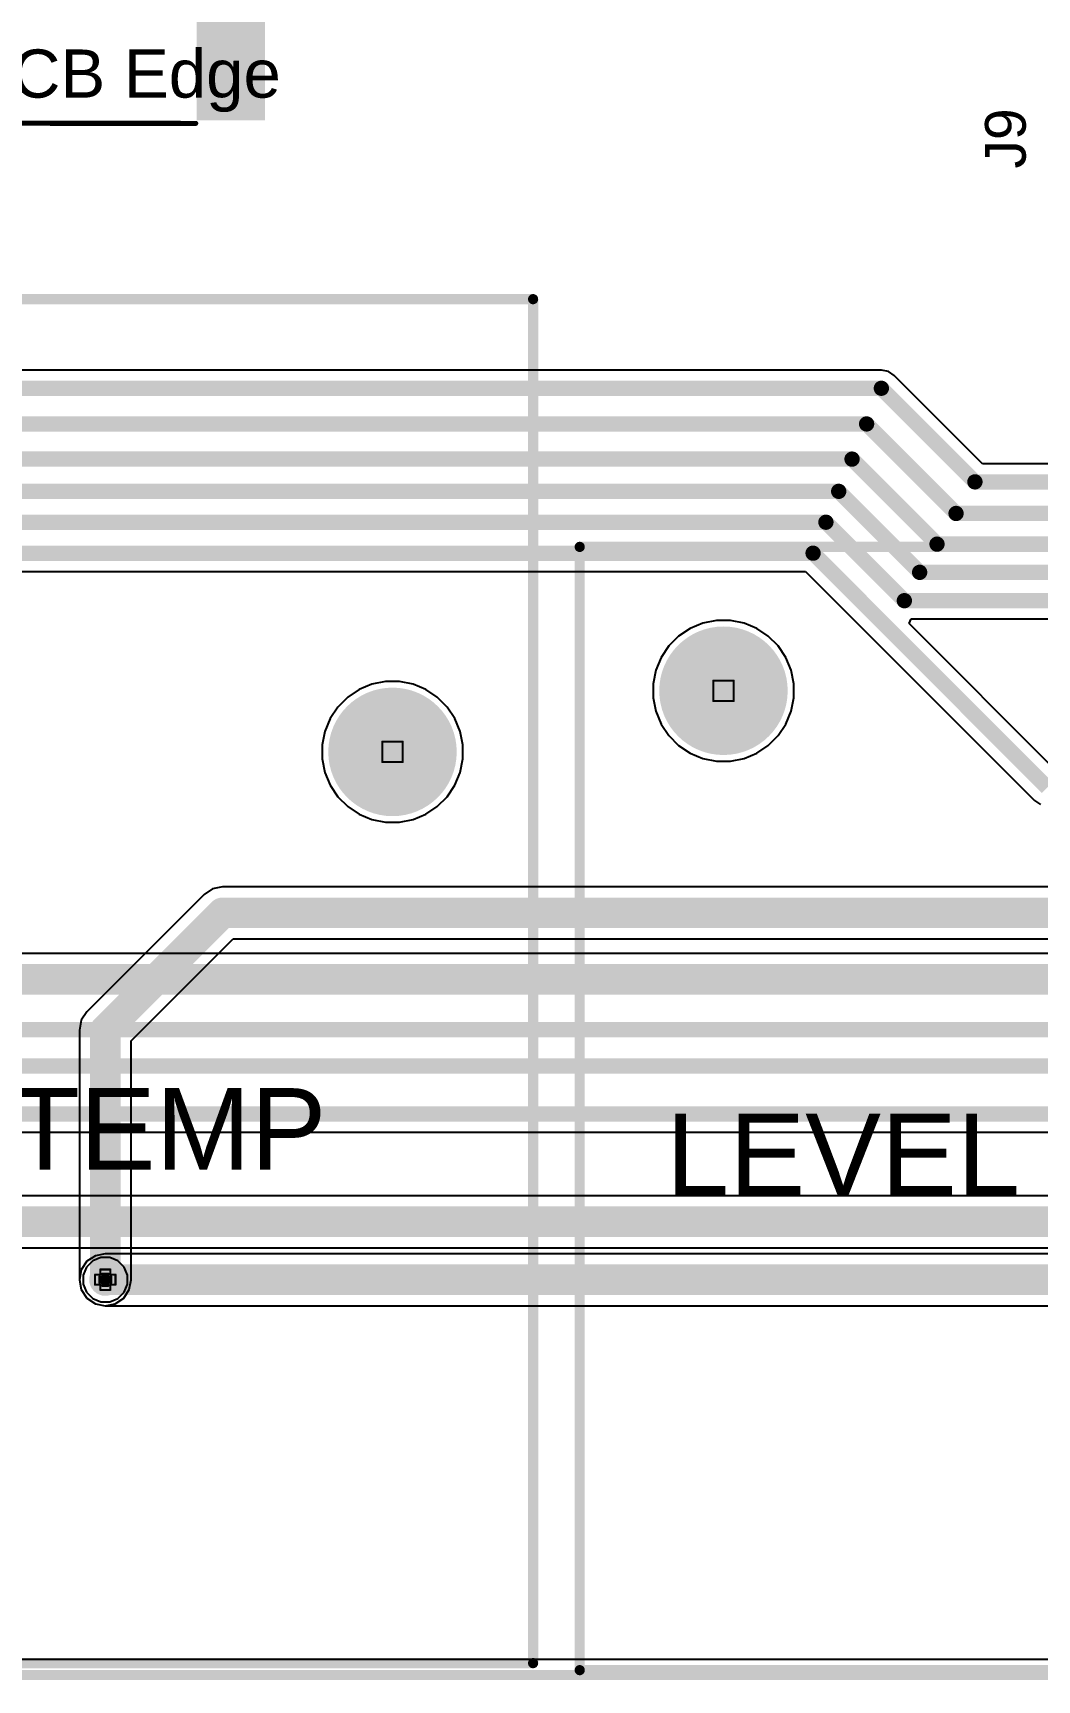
# Model space of a CAD drawing. Header units: inches. Extents: x -7 to 5163, y -3 to 5149.
# Drawn here: x 124.25 to 149.3, y -3.45 to 37.61 of the extents above; entities that cross this region are included whole.
import ezdxf

# ---------------------------------------------------------------- set-up
doc = ezdxf.new("R2010")
doc.units = ezdxf.units.IN
for name, color, linetype in [('Board Outline', 216, 'Continuous'), ('Bottom Layer', 5, 'Continuous'), ('Bottom Solder', 6, 'Continuous'), ('Drill Drawing', 1, 'Continuous'), ('GND', 76, 'Continuous'), ('Multi-Layer', 9, 'Continuous'), ('Pad Holes', 156, 'Continuous'), ('PWR', 16, 'Continuous'), ('Top Layer', 1, 'Continuous'), ('Top Overlay', 2, 'Continuous'), ('Top Paste', 8, 'Continuous'), ('Top Solder', 216, 'Continuous'), ('Via Holes', 16, 'Continuous')]:
    doc.layers.add(name, color=color, linetype=linetype)
doc.styles.add('Arial', font='', dxfattribs={"height": 0.2})
doc.styles.get('Arial').set_extended_font_data('Arial')

# ---------------------------------------------------------------- blocks, each defined once
blk = doc.blocks.new('WAFER_PH2_0_3PWB_70')
at = {"layer": 'Top Layer'}
for points in [[(-2.5, 4.6), (-1.5, 4.6), (-1.5, 1.1), (-2.5, 1.1)], [(-0.5, 4.6), (0.5, 4.6), (0.5, 1.1), (-0.5, 1.1)], [(1.5, 4.6), (2.5, 4.6), (2.5, 1.1), (1.5, 1.1)], [(-5.1, -1.1), (-3.6, -1.1), (-3.6, -4.6), (-5.1, -4.6)], [(3.6, -1.1), (5.1, -1.1), (5.1, -4.6), (3.6, -4.6)]]:
    blk.add_hatch(color=1, dxfattribs=at).paths.add_polyline_path(points)
at = {"layer": 'Top Paste'}
for points in [[(-2.5, 4.6), (-1.5, 4.6), (-1.5, 1.1), (-2.5, 1.1)], [(-0.5, 4.6), (0.5, 4.6), (0.5, 1.1), (-0.5, 1.1)], [(1.5, 4.6), (2.5, 4.6), (2.5, 1.1), (1.5, 1.1)], [(-5.1, -1.1), (-3.6, -1.1), (-3.6, -4.6), (-5.1, -4.6)], [(3.6, -1.1), (5.1, -1.1), (5.1, -4.6), (3.6, -4.6)]]:
    blk.add_hatch(color=8, dxfattribs=at).paths.add_polyline_path(points)
at = {"layer": 'Top Solder'}
for points in [[(-2.602, 4.702), (-1.398, 4.702), (-1.398, 0.998), (-2.602, 0.998)], [(-0.602, 4.702), (0.602, 4.702), (0.602, 0.998), (-0.602, 0.998)], [(1.398, 4.702), (2.602, 4.702), (2.602, 0.998), (1.398, 0.998)], [(-5.202, -0.998), (-3.498, -0.998), (-3.498, -4.702), (-5.202, -4.702)], [(3.498, -0.998), (5.202, -0.998), (5.202, -4.702), (3.498, -4.702)]]:
    blk.add_hatch(color=216, dxfattribs=at).paths.add_polyline_path(points)
at = {"layer": 'Top Overlay'}
for points in [[(-2.88, 3.556, 0.127, 0.127, 0), (-2.727, 3.404, 0.127, 0.127, 0)], [(-2.88, 3.251, 0.127, 0.127, 0), (-2.88, 3.556, 0.127, 0.127, 0)], [(-2.88, 3.251, 0.127, 0.127, 0), (-2.727, 3.404, 0.127, 0.127, 0)], [(-5.089, 2.921, 0.127, 0.127, 0), (-2.778, 2.921, 0.127, 0.127, 0)], [(-5.089, -0.864, 0.127, 0.127, 0), (-5.089, 2.921, 0.127, 0.127, 0)], [(2.778, 2.921, 0.127, 0.127, 0), (5.089, 2.921, 0.127, 0.127, 0)], [(5.089, -0.864, 0.127, 0.127, 0), (5.089, 2.921, 0.127, 0.127, 0)], [(-3.432, -4.775, 0.127, 0.127, 0), (3.473, -4.78, 0.127, 0.127, 0)]]:
    blk.add_lwpolyline(points, format="xyseb", dxfattribs=at)
for points in [[(-2.911, 3.556, 0.0635, 0.0635, 1), (-2.848, 3.556, 0.0635, 0.0635, 1)], [(-2.911, 3.556, 0.0635, 0.0635, 1), (-2.848, 3.556, 0.0635, 0.0635, 1)], [(-2.911, 3.251, 0.0635, 0.0635, 1), (-2.848, 3.251, 0.0635, 0.0635, 1)], [(-2.911, 3.251, 0.0635, 0.0635, 1), (-2.848, 3.251, 0.0635, 0.0635, 1)], [(-2.759, 3.404, 0.0635, 0.0635, 1), (-2.695, 3.404, 0.0635, 0.0635, 1)], [(-2.759, 3.404, 0.0635, 0.0635, 1), (-2.695, 3.404, 0.0635, 0.0635, 1)], [(-5.121, 2.921, 0.0635, 0.0635, 1), (-5.058, 2.921, 0.0635, 0.0635, 1)], [(-5.121, 2.921, 0.0635, 0.0635, 1), (-5.058, 2.921, 0.0635, 0.0635, 1)], [(-2.81, 2.921, 0.0635, 0.0635, 1), (-2.746, 2.921, 0.0635, 0.0635, 1)], [(2.746, 2.921, 0.0635, 0.0635, 1), (2.81, 2.921, 0.0635, 0.0635, 1)], [(5.058, 2.921, 0.0635, 0.0635, 1), (5.121, 2.921, 0.0635, 0.0635, 1)], [(5.058, 2.921, 0.0635, 0.0635, 1), (5.121, 2.921, 0.0635, 0.0635, 1)], [(-5.121, -0.864, 0.0635, 0.0635, 1), (-5.058, -0.864, 0.0635, 0.0635, 1)], [(5.058, -0.864, 0.0635, 0.0635, 1), (5.121, -0.864, 0.0635, 0.0635, 1)], [(-3.464, -4.775, 0.0635, 0.0635, 1), (-3.4, -4.775, 0.0635, 0.0635, 1)], [(3.441, -4.78, 0.0635, 0.0635, 1), (3.505, -4.78, 0.0635, 0.0635, 1)]]:
    blk.add_lwpolyline(points, format="xyseb", close=True, dxfattribs=at)
at = {"layer": 'Top Overlay', "style": 'Arial'}
blk.add_text('PCB Edge', height=1.2, rotation=360, dxfattribs=at).set_placement((-2.229, -4.138))

msp = doc.modelspace()

# ---------------------------------------------------------------- hatches: boundary and pattern name
at = {"layer": 'Bottom Layer'}
h = msp.add_hatch(color=5, dxfattribs=at)
edge = h.paths.add_edge_path()
edge.add_arc((141.478, 21.209), 1.5, 0, 360)
h = msp.add_hatch(color=5, dxfattribs=at)
edge = h.paths.add_edge_path()
edge.add_arc((133.223, 19.685), 1.5, 0, 360)
h = msp.add_hatch(color=5, dxfattribs=at)
edge = h.paths.add_edge_path()
edge.add_arc((126.06, 6.528), 0.3, 0, 360)
at = {"layer": 'Bottom Solder'}
h = msp.add_hatch(color=6, dxfattribs=at)
edge = h.paths.add_edge_path()
edge.add_arc((141.478, 21.209), 1.602, 0, 360)
h = msp.add_hatch(color=6, dxfattribs=at)
edge = h.paths.add_edge_path()
edge.add_arc((133.223, 19.685), 1.602, 0, 360)
h = msp.add_hatch(color=6, dxfattribs=at)
edge = h.paths.add_edge_path()
edge.add_arc((126.06, 6.528), 0.402, 0, 360)
at = {"layer": 'GND'}
h = msp.add_hatch(color=76, dxfattribs=at)
edge = h.paths.add_edge_path()
edge.add_arc((141.478, 21.209), 1.5, 0, 360)
h = msp.add_hatch(color=76, dxfattribs=at)
edge = h.paths.add_edge_path()
edge.add_arc((133.223, 19.685), 1.5, 0, 360)
h = msp.add_hatch(color=76, dxfattribs=at)
edge = h.paths.add_edge_path()
edge.add_arc((126.06, 6.528), 0.3, 0, 360)
at = {"layer": 'Multi-Layer'}
h = msp.add_hatch(color=9, dxfattribs=at)
edge = h.paths.add_edge_path()
edge.add_arc((141.478, 21.209), 1.5, 0, 360)
h = msp.add_hatch(color=9, dxfattribs=at)
edge = h.paths.add_edge_path()
edge.add_arc((133.223, 19.685), 1.5, 0, 360)
at = {"layer": 'Pad Holes'}
h = msp.add_hatch(color=7, dxfattribs=at)
edge = h.paths.add_edge_path()
edge.add_arc((141.478, 21.209), 1.5, 0, 360)
h = msp.add_hatch(color=7, dxfattribs=at)
edge = h.paths.add_edge_path()
edge.add_arc((133.223, 19.685), 1.5, 0, 360)
at = {"layer": 'PWR'}
h = msp.add_hatch(color=16, dxfattribs=at)
edge = h.paths.add_edge_path()
edge.add_arc((141.478, 21.209), 1.5, 0, 360)
h = msp.add_hatch(color=16, dxfattribs=at)
edge = h.paths.add_edge_path()
edge.add_arc((133.223, 19.685), 1.5, 0, 360)
h = msp.add_hatch(color=16, dxfattribs=at)
edge = h.paths.add_edge_path()
edge.add_arc((126.06, 6.528), 0.3, 0, 360)
at = {"layer": 'Top Layer'}
h = msp.add_hatch(color=1, dxfattribs=at)
edge = h.paths.add_edge_path()
edge.add_arc((141.478, 21.209), 1.5, 0, 360)
h = msp.add_hatch(color=1, dxfattribs=at)
edge = h.paths.add_edge_path()
edge.add_arc((133.223, 19.685), 1.5, 0, 360)
h = msp.add_hatch(color=1, dxfattribs=at)
edge = h.paths.add_edge_path()
edge.add_arc((126.06, 6.528), 0.3, 0, 360)
at = {"layer": 'Top Solder'}
h = msp.add_hatch(color=216, dxfattribs=at)
edge = h.paths.add_edge_path()
edge.add_arc((141.478, 21.209), 1.602, 0, 360)
h = msp.add_hatch(color=216, dxfattribs=at)
edge = h.paths.add_edge_path()
edge.add_arc((133.223, 19.685), 1.602, 0, 360)
h = msp.add_hatch(color=216, dxfattribs=at)
edge = h.paths.add_edge_path()
edge.add_arc((126.06, 6.528), 0.402, 0, 360)
at = {"layer": 'Via Holes'}
h = msp.add_hatch(color=7, dxfattribs=at)
edge = h.paths.add_edge_path()
edge.add_arc((126.06, 6.528), 0.15, 0, 360)

# ---------------------------------------------------------------- linework, layer by layer
at = {"layer": 'Board Outline'}
msp.add_lwpolyline([(1.627, -3.325, 0.254, 0.254, 0), (192.198, -3.325, 0.254, 0.254, 0)], format="xyseb", dxfattribs=at)
at = {"layer": 'Bottom Layer'}
for p, q in [((140.647, 22.763), (140.36, 22.571)), ((140.966, 22.896), (140.647, 22.763)), ((141.305, 22.963), (140.966, 22.896)), ((141.651, 22.963), (141.305, 22.963)), ((141.99, 22.896), (141.651, 22.963)), ((142.309, 22.763), (141.99, 22.896)), ((142.596, 22.571), (142.309, 22.763)), ((140.116, 22.327), (139.924, 22.04)), ((140.36, 22.571), (140.116, 22.327)), ((142.84, 22.327), (142.596, 22.571)), ((143.032, 22.04), (142.84, 22.327)), ((139.924, 22.04), (139.791, 21.721)), ((143.165, 21.721), (143.032, 22.04)), ((132.711, 21.372), (132.392, 21.239)), ((133.05, 21.439), (132.711, 21.372)), ((133.396, 21.439), (133.05, 21.439)), ((133.735, 21.372), (133.396, 21.439)), ((134.054, 21.239), (133.735, 21.372)), ((139.791, 21.721), (139.724, 21.382)), ((139.724, 21.382), (139.724, 21.036)), ((143.232, 21.382), (143.165, 21.721)), ((143.232, 21.036), (143.232, 21.382)), ((132.105, 21.047), (131.861, 20.803)), ((132.392, 21.239), (132.105, 21.047)), ((134.341, 21.047), (134.054, 21.239)), ((134.585, 20.803), (134.341, 21.047)), ((139.724, 21.036), (139.791, 20.697)), ((143.165, 20.697), (143.232, 21.036)), ((131.861, 20.803), (131.669, 20.516)), ((134.777, 20.516), (134.585, 20.803)), ((139.791, 20.697), (139.924, 20.378)), ((143.032, 20.378), (143.165, 20.697)), ((131.536, 20.197), (131.469, 19.858)), ((131.669, 20.516), (131.536, 20.197)), ((134.91, 20.197), (134.777, 20.516)), ((134.977, 19.858), (134.91, 20.197)), ((139.924, 20.378), (140.116, 20.091)), ((142.84, 20.091), (143.032, 20.378)), ((131.469, 19.858), (131.469, 19.512)), ((134.977, 19.512), (134.977, 19.858)), ((140.116, 20.091), (140.36, 19.847)), ((140.36, 19.847), (140.647, 19.655)), ((142.309, 19.655), (142.596, 19.847)), ((142.596, 19.847), (142.84, 20.091)), ((131.469, 19.512), (131.536, 19.173)), ((134.91, 19.173), (134.977, 19.512)), ((140.647, 19.655), (140.966, 19.522)), ((140.966, 19.522), (141.305, 19.455)), ((141.305, 19.455), (141.651, 19.455)), ((141.651, 19.455), (141.99, 19.522)), ((141.99, 19.522), (142.309, 19.655)), ((131.536, 19.173), (131.669, 18.854)), ((134.777, 18.854), (134.91, 19.173)), ((131.669, 18.854), (131.861, 18.567)), ((131.861, 18.567), (132.105, 18.323)), ((134.341, 18.323), (134.585, 18.567)), ((134.585, 18.567), (134.777, 18.854)), ((132.105, 18.323), (132.392, 18.131)), ((132.392, 18.131), (132.711, 17.998)), ((133.735, 17.998), (134.054, 18.131)), ((134.054, 18.131), (134.341, 18.323)), ((132.711, 17.998), (133.05, 17.931)), ((133.05, 17.931), (133.396, 17.931)), ((133.396, 17.931), (133.735, 17.998)), ((128.523, 16.13), (125.602, 13.209)), ((128.733, 16.27), (128.523, 16.13)), ((128.981, 16.319), (128.733, 16.27)), ((165.01, 16.319), (128.981, 16.319)), ((126.708, 12.483), (129.249, 15.024)), ((129.249, 15.024), (165.278, 15.024)), ((125.602, 13.209), (125.462, 12.999)), ((125.462, 12.999), (125.413, 12.751)), ((125.413, 12.751), (125.413, 6.528)), ((126.708, 6.528), (126.708, 12.483)), ((125.413, 6.528), (125.462, 6.28)), ((125.462, 6.28), (125.602, 6.07)), ((126.518, 6.07), (126.658, 6.28)), ((126.658, 6.28), (126.708, 6.528)), ((125.602, 6.07), (125.812, 5.93)), ((125.812, 5.93), (126.06, 5.88)), ((126.06, 5.88), (126.308, 5.93)), ((126.308, 5.93), (126.518, 6.07)), ((192.195, -2.937), (1.63, -2.937))]:
    msp.add_line(p, q, dxfattribs=at)
for points in [[(126.06, 12.751, 0.762, 0.762, 0), (128.981, 15.672, 0.762, 0.762, 0)], [(128.981, 15.672, 0.762, 0.762, 0), (165.278, 15.672, 0.762, 0.762, 0)], [(126.06, 6.528, 0.762, 0.762, 0), (126.06, 12.751, 0.762, 0.762, 0)]]:
    msp.add_lwpolyline(points, format="xyseb", dxfattribs=at)
for points in [[(128.791, 15.672, 0.381, 0.381, 1), (129.172, 15.672, 0.381, 0.381, 1)], [(128.791, 15.672, 0.381, 0.381, 1), (129.172, 15.672, 0.381, 0.381, 1)], [(125.87, 12.751, 0.381, 0.381, 1), (126.251, 12.751, 0.381, 0.381, 1)], [(125.87, 12.751, 0.381, 0.381, 1), (126.251, 12.751, 0.381, 0.381, 1)], [(125.87, 6.528, 0.381, 0.381, 1), (126.251, 6.528, 0.381, 0.381, 1)]]:
    msp.add_lwpolyline(points, format="xyseb", close=True, dxfattribs=at)
at = {"layer": 'Drill Drawing'}
for points in [[(141.224, 21.463, 0.0508, 0.0508, 0), (141.732, 21.463, 0.0508, 0.0508, 0)], [(141.224, 20.955, 0.0508, 0.0508, 0), (141.224, 21.463, 0.0508, 0.0508, 0)], [(141.732, 20.955, 0.0508, 0.0508, 0), (141.732, 21.463, 0.0508, 0.0508, 0)], [(141.224, 20.955, 0.0508, 0.0508, 0), (141.732, 20.955, 0.0508, 0.0508, 0)], [(132.969, 19.939, 0.0508, 0.0508, 0), (133.477, 19.939, 0.0508, 0.0508, 0)], [(132.969, 19.431, 0.0508, 0.0508, 0), (132.969, 19.939, 0.0508, 0.0508, 0)], [(133.477, 19.431, 0.0508, 0.0508, 0), (133.477, 19.939, 0.0508, 0.0508, 0)], [(132.969, 19.431, 0.0508, 0.0508, 0), (133.477, 19.431, 0.0508, 0.0508, 0)], [(125.806, 6.401, 0.0508, 0.0508, 0), (125.806, 6.655, 0.0508, 0.0508, 0)], [(125.806, 6.655, 0.0508, 0.0508, 0), (125.933, 6.655, 0.0508, 0.0508, 0)], [(125.908, 6.452, 0.0508, 0.0508, 0), (125.908, 6.604, 0.0508, 0.0508, 0)], [(125.908, 6.604, 0.0508, 0.0508, 0), (125.984, 6.604, 0.0508, 0.0508, 0)], [(125.933, 6.655, 0.0508, 0.0508, 0), (125.933, 6.782, 0.0508, 0.0508, 0)], [(125.933, 6.782, 0.0508, 0.0508, 0), (126.187, 6.782, 0.0508, 0.0508, 0)], [(125.984, 6.604, 0.0508, 0.0508, 0), (125.984, 6.68, 0.0508, 0.0508, 0)], [(125.984, 6.68, 0.0508, 0.0508, 0), (126.136, 6.68, 0.0508, 0.0508, 0)], [(126.136, 6.604, 0.0508, 0.0508, 0), (126.136, 6.68, 0.0508, 0.0508, 0)], [(126.136, 6.604, 0.0508, 0.0508, 0), (126.213, 6.604, 0.0508, 0.0508, 0)], [(126.187, 6.655, 0.0508, 0.0508, 0), (126.187, 6.782, 0.0508, 0.0508, 0)], [(126.187, 6.655, 0.0508, 0.0508, 0), (126.314, 6.655, 0.0508, 0.0508, 0)], [(126.213, 6.452, 0.0508, 0.0508, 0), (126.213, 6.604, 0.0508, 0.0508, 0)], [(126.314, 6.401, 0.0508, 0.0508, 0), (126.314, 6.655, 0.0508, 0.0508, 0)], [(125.806, 6.401, 0.0508, 0.0508, 0), (125.933, 6.401, 0.0508, 0.0508, 0)], [(125.908, 6.452, 0.0508, 0.0508, 0), (125.984, 6.452, 0.0508, 0.0508, 0)], [(125.933, 6.274, 0.0508, 0.0508, 0), (125.933, 6.401, 0.0508, 0.0508, 0)], [(125.933, 6.274, 0.0508, 0.0508, 0), (126.187, 6.274, 0.0508, 0.0508, 0)], [(125.984, 6.375, 0.0508, 0.0508, 0), (125.984, 6.452, 0.0508, 0.0508, 0)], [(125.984, 6.375, 0.0508, 0.0508, 0), (126.136, 6.375, 0.0508, 0.0508, 0)], [(126.136, 6.452, 0.0508, 0.0508, 0), (126.213, 6.452, 0.0508, 0.0508, 0)], [(126.136, 6.375, 0.0508, 0.0508, 0), (126.136, 6.452, 0.0508, 0.0508, 0)], [(126.187, 6.401, 0.0508, 0.0508, 0), (126.314, 6.401, 0.0508, 0.0508, 0)], [(126.187, 6.274, 0.0508, 0.0508, 0), (126.187, 6.401, 0.0508, 0.0508, 0)]]:
    msp.add_lwpolyline(points, format="xyseb", dxfattribs=at)
for points in [[(141.211, 21.463, 0.0254, 0.0254, 1), (141.237, 21.463, 0.0254, 0.0254, 1)], [(141.211, 21.463, 0.0254, 0.0254, 1), (141.237, 21.463, 0.0254, 0.0254, 1)], [(141.719, 21.463, 0.0254, 0.0254, 1), (141.745, 21.463, 0.0254, 0.0254, 1)], [(141.719, 21.463, 0.0254, 0.0254, 1), (141.745, 21.463, 0.0254, 0.0254, 1)], [(141.211, 20.955, 0.0254, 0.0254, 1), (141.237, 20.955, 0.0254, 0.0254, 1)], [(141.211, 20.955, 0.0254, 0.0254, 1), (141.237, 20.955, 0.0254, 0.0254, 1)], [(141.719, 20.955, 0.0254, 0.0254, 1), (141.745, 20.955, 0.0254, 0.0254, 1)], [(141.719, 20.955, 0.0254, 0.0254, 1), (141.745, 20.955, 0.0254, 0.0254, 1)], [(132.956, 19.939, 0.0254, 0.0254, 1), (132.982, 19.939, 0.0254, 0.0254, 1)], [(132.956, 19.939, 0.0254, 0.0254, 1), (132.982, 19.939, 0.0254, 0.0254, 1)], [(133.464, 19.939, 0.0254, 0.0254, 1), (133.49, 19.939, 0.0254, 0.0254, 1)], [(133.464, 19.939, 0.0254, 0.0254, 1), (133.49, 19.939, 0.0254, 0.0254, 1)], [(132.956, 19.431, 0.0254, 0.0254, 1), (132.982, 19.431, 0.0254, 0.0254, 1)], [(132.956, 19.431, 0.0254, 0.0254, 1), (132.982, 19.431, 0.0254, 0.0254, 1)], [(133.464, 19.431, 0.0254, 0.0254, 1), (133.49, 19.431, 0.0254, 0.0254, 1)], [(133.464, 19.431, 0.0254, 0.0254, 1), (133.49, 19.431, 0.0254, 0.0254, 1)], [(125.793, 6.655, 0.0254, 0.0254, 1), (125.819, 6.655, 0.0254, 0.0254, 1)], [(125.793, 6.655, 0.0254, 0.0254, 1), (125.819, 6.655, 0.0254, 0.0254, 1)], [(125.895, 6.604, 0.0254, 0.0254, 1), (125.921, 6.604, 0.0254, 0.0254, 1)], [(125.895, 6.604, 0.0254, 0.0254, 1), (125.921, 6.604, 0.0254, 0.0254, 1)], [(125.921, 6.782, 0.0254, 0.0254, 1), (125.946, 6.782, 0.0254, 0.0254, 1)], [(125.921, 6.782, 0.0254, 0.0254, 1), (125.946, 6.782, 0.0254, 0.0254, 1)], [(125.921, 6.655, 0.0254, 0.0254, 1), (125.946, 6.655, 0.0254, 0.0254, 1)], [(125.921, 6.655, 0.0254, 0.0254, 1), (125.946, 6.655, 0.0254, 0.0254, 1)], [(125.971, 6.68, 0.0254, 0.0254, 1), (125.997, 6.68, 0.0254, 0.0254, 1)], [(125.971, 6.68, 0.0254, 0.0254, 1), (125.997, 6.68, 0.0254, 0.0254, 1)], [(125.971, 6.604, 0.0254, 0.0254, 1), (125.997, 6.604, 0.0254, 0.0254, 1)], [(125.971, 6.604, 0.0254, 0.0254, 1), (125.997, 6.604, 0.0254, 0.0254, 1)], [(126.124, 6.68, 0.0254, 0.0254, 1), (126.149, 6.68, 0.0254, 0.0254, 1)], [(126.124, 6.68, 0.0254, 0.0254, 1), (126.149, 6.68, 0.0254, 0.0254, 1)], [(126.124, 6.604, 0.0254, 0.0254, 1), (126.149, 6.604, 0.0254, 0.0254, 1)], [(126.124, 6.604, 0.0254, 0.0254, 1), (126.149, 6.604, 0.0254, 0.0254, 1)], [(126.174, 6.782, 0.0254, 0.0254, 1), (126.2, 6.782, 0.0254, 0.0254, 1)], [(126.174, 6.782, 0.0254, 0.0254, 1), (126.2, 6.782, 0.0254, 0.0254, 1)], [(126.174, 6.655, 0.0254, 0.0254, 1), (126.2, 6.655, 0.0254, 0.0254, 1)], [(126.174, 6.655, 0.0254, 0.0254, 1), (126.2, 6.655, 0.0254, 0.0254, 1)], [(126.2, 6.604, 0.0254, 0.0254, 1), (126.225, 6.604, 0.0254, 0.0254, 1)], [(126.2, 6.604, 0.0254, 0.0254, 1), (126.225, 6.604, 0.0254, 0.0254, 1)], [(126.302, 6.655, 0.0254, 0.0254, 1), (126.327, 6.655, 0.0254, 0.0254, 1)], [(126.302, 6.655, 0.0254, 0.0254, 1), (126.327, 6.655, 0.0254, 0.0254, 1)], [(125.793, 6.401, 0.0254, 0.0254, 1), (125.819, 6.401, 0.0254, 0.0254, 1)], [(125.793, 6.401, 0.0254, 0.0254, 1), (125.819, 6.401, 0.0254, 0.0254, 1)], [(125.895, 6.452, 0.0254, 0.0254, 1), (125.921, 6.452, 0.0254, 0.0254, 1)], [(125.895, 6.452, 0.0254, 0.0254, 1), (125.921, 6.452, 0.0254, 0.0254, 1)], [(125.921, 6.401, 0.0254, 0.0254, 1), (125.946, 6.401, 0.0254, 0.0254, 1)], [(125.921, 6.401, 0.0254, 0.0254, 1), (125.946, 6.401, 0.0254, 0.0254, 1)], [(125.921, 6.274, 0.0254, 0.0254, 1), (125.946, 6.274, 0.0254, 0.0254, 1)], [(125.921, 6.274, 0.0254, 0.0254, 1), (125.946, 6.274, 0.0254, 0.0254, 1)], [(125.971, 6.452, 0.0254, 0.0254, 1), (125.997, 6.452, 0.0254, 0.0254, 1)], [(125.971, 6.452, 0.0254, 0.0254, 1), (125.997, 6.452, 0.0254, 0.0254, 1)], [(125.971, 6.375, 0.0254, 0.0254, 1), (125.997, 6.375, 0.0254, 0.0254, 1)], [(125.971, 6.375, 0.0254, 0.0254, 1), (125.997, 6.375, 0.0254, 0.0254, 1)], [(126.124, 6.452, 0.0254, 0.0254, 1), (126.149, 6.452, 0.0254, 0.0254, 1)], [(126.124, 6.452, 0.0254, 0.0254, 1), (126.149, 6.452, 0.0254, 0.0254, 1)], [(126.124, 6.375, 0.0254, 0.0254, 1), (126.149, 6.375, 0.0254, 0.0254, 1)], [(126.124, 6.375, 0.0254, 0.0254, 1), (126.149, 6.375, 0.0254, 0.0254, 1)], [(126.174, 6.401, 0.0254, 0.0254, 1), (126.2, 6.401, 0.0254, 0.0254, 1)], [(126.174, 6.401, 0.0254, 0.0254, 1), (126.2, 6.401, 0.0254, 0.0254, 1)], [(126.174, 6.274, 0.0254, 0.0254, 1), (126.2, 6.274, 0.0254, 0.0254, 1)], [(126.174, 6.274, 0.0254, 0.0254, 1), (126.2, 6.274, 0.0254, 0.0254, 1)], [(126.2, 6.452, 0.0254, 0.0254, 1), (126.225, 6.452, 0.0254, 0.0254, 1)], [(126.2, 6.452, 0.0254, 0.0254, 1), (126.225, 6.452, 0.0254, 0.0254, 1)], [(126.302, 6.401, 0.0254, 0.0254, 1), (126.327, 6.401, 0.0254, 0.0254, 1)], [(126.302, 6.401, 0.0254, 0.0254, 1), (126.327, 6.401, 0.0254, 0.0254, 1)]]:
    msp.add_lwpolyline(points, format="xyseb", close=True, dxfattribs=at)
at = {"layer": 'GND'}
for p, q in [((140.647, 22.763), (140.36, 22.571)), ((140.966, 22.896), (140.647, 22.763)), ((141.305, 22.963), (140.966, 22.896)), ((141.651, 22.963), (141.305, 22.963)), ((141.99, 22.896), (141.651, 22.963)), ((142.309, 22.763), (141.99, 22.896)), ((142.596, 22.571), (142.309, 22.763)), ((140.116, 22.327), (139.924, 22.04)), ((140.36, 22.571), (140.116, 22.327)), ((142.84, 22.327), (142.596, 22.571)), ((143.032, 22.04), (142.84, 22.327)), ((139.924, 22.04), (139.791, 21.721)), ((143.165, 21.721), (143.032, 22.04)), ((132.711, 21.372), (132.392, 21.239)), ((133.05, 21.439), (132.711, 21.372)), ((133.396, 21.439), (133.05, 21.439)), ((133.735, 21.372), (133.396, 21.439)), ((134.054, 21.239), (133.735, 21.372)), ((139.791, 21.721), (139.724, 21.382)), ((139.724, 21.382), (139.724, 21.036)), ((143.232, 21.382), (143.165, 21.721)), ((143.232, 21.036), (143.232, 21.382)), ((132.105, 21.047), (131.861, 20.803)), ((132.392, 21.239), (132.105, 21.047)), ((134.341, 21.047), (134.054, 21.239)), ((134.585, 20.803), (134.341, 21.047)), ((139.724, 21.036), (139.791, 20.697)), ((143.165, 20.697), (143.232, 21.036)), ((131.861, 20.803), (131.669, 20.516)), ((134.777, 20.516), (134.585, 20.803)), ((139.791, 20.697), (139.924, 20.378)), ((143.032, 20.378), (143.165, 20.697)), ((131.536, 20.197), (131.469, 19.858)), ((131.669, 20.516), (131.536, 20.197)), ((134.91, 20.197), (134.777, 20.516)), ((134.977, 19.858), (134.91, 20.197)), ((139.924, 20.378), (140.116, 20.091)), ((142.84, 20.091), (143.032, 20.378)), ((131.469, 19.858), (131.469, 19.512)), ((134.977, 19.512), (134.977, 19.858)), ((140.116, 20.091), (140.36, 19.847)), ((140.36, 19.847), (140.647, 19.655)), ((142.309, 19.655), (142.596, 19.847)), ((142.596, 19.847), (142.84, 20.091)), ((131.469, 19.512), (131.536, 19.173)), ((134.91, 19.173), (134.977, 19.512)), ((140.647, 19.655), (140.966, 19.522)), ((140.966, 19.522), (141.305, 19.455)), ((141.305, 19.455), (141.651, 19.455)), ((141.651, 19.455), (141.99, 19.522)), ((141.99, 19.522), (142.309, 19.655)), ((131.536, 19.173), (131.669, 18.854)), ((134.777, 18.854), (134.91, 19.173)), ((131.669, 18.854), (131.861, 18.567)), ((131.861, 18.567), (132.105, 18.323)), ((134.341, 18.323), (134.585, 18.567)), ((134.585, 18.567), (134.777, 18.854)), ((132.105, 18.323), (132.392, 18.131)), ((132.392, 18.131), (132.711, 17.998)), ((133.735, 17.998), (134.054, 18.131)), ((134.054, 18.131), (134.341, 18.323)), ((132.711, 17.998), (133.05, 17.931)), ((133.05, 17.931), (133.396, 17.931)), ((133.396, 17.931), (133.735, 17.998)), ((125.746, 6.997), (125.591, 6.842)), ((125.95, 7.082), (125.746, 6.997)), ((126.17, 7.082), (125.95, 7.082)), ((126.374, 6.997), (126.17, 7.082)), ((126.53, 6.842), (126.374, 6.997)), ((125.591, 6.842), (125.506, 6.638)), ((125.506, 6.638), (125.506, 6.418)), ((126.614, 6.638), (126.53, 6.842)), ((126.614, 6.418), (126.614, 6.638)), ((125.506, 6.418), (125.591, 6.214)), ((125.591, 6.214), (125.746, 6.058)), ((126.374, 6.058), (126.53, 6.214)), ((126.53, 6.214), (126.614, 6.418)), ((125.746, 6.058), (125.95, 5.974)), ((125.95, 5.974), (126.17, 5.974)), ((126.17, 5.974), (126.374, 6.058)), ((192.195, -2.937), (1.63, -2.937))]:
    msp.add_line(p, q, dxfattribs=at)
at = {"layer": 'PWR'}
for p, q in [((140.647, 22.763), (140.36, 22.571)), ((140.966, 22.896), (140.647, 22.763)), ((141.305, 22.963), (140.966, 22.896)), ((141.651, 22.963), (141.305, 22.963)), ((141.99, 22.896), (141.651, 22.963)), ((142.309, 22.763), (141.99, 22.896)), ((142.596, 22.571), (142.309, 22.763)), ((140.116, 22.327), (139.924, 22.04)), ((140.36, 22.571), (140.116, 22.327)), ((142.84, 22.327), (142.596, 22.571)), ((143.032, 22.04), (142.84, 22.327)), ((139.924, 22.04), (139.791, 21.721)), ((143.165, 21.721), (143.032, 22.04)), ((132.711, 21.372), (132.392, 21.239)), ((133.05, 21.439), (132.711, 21.372)), ((133.396, 21.439), (133.05, 21.439)), ((133.735, 21.372), (133.396, 21.439)), ((134.054, 21.239), (133.735, 21.372)), ((139.791, 21.721), (139.724, 21.382)), ((139.724, 21.382), (139.724, 21.036)), ((143.232, 21.382), (143.165, 21.721)), ((143.232, 21.036), (143.232, 21.382)), ((132.105, 21.047), (131.861, 20.803)), ((132.392, 21.239), (132.105, 21.047)), ((134.341, 21.047), (134.054, 21.239)), ((134.585, 20.803), (134.341, 21.047)), ((139.724, 21.036), (139.791, 20.697)), ((143.165, 20.697), (143.232, 21.036)), ((131.861, 20.803), (131.669, 20.516)), ((134.777, 20.516), (134.585, 20.803)), ((139.791, 20.697), (139.924, 20.378)), ((143.032, 20.378), (143.165, 20.697)), ((131.536, 20.197), (131.469, 19.858)), ((131.669, 20.516), (131.536, 20.197)), ((134.91, 20.197), (134.777, 20.516)), ((134.977, 19.858), (134.91, 20.197)), ((139.924, 20.378), (140.116, 20.091)), ((142.84, 20.091), (143.032, 20.378)), ((131.469, 19.858), (131.469, 19.512)), ((134.977, 19.512), (134.977, 19.858)), ((140.116, 20.091), (140.36, 19.847)), ((140.36, 19.847), (140.647, 19.655)), ((142.309, 19.655), (142.596, 19.847)), ((142.596, 19.847), (142.84, 20.091)), ((131.469, 19.512), (131.536, 19.173)), ((134.91, 19.173), (134.977, 19.512)), ((140.647, 19.655), (140.966, 19.522)), ((140.966, 19.522), (141.305, 19.455)), ((141.305, 19.455), (141.651, 19.455)), ((141.651, 19.455), (141.99, 19.522)), ((141.99, 19.522), (142.309, 19.655)), ((131.536, 19.173), (131.669, 18.854)), ((134.777, 18.854), (134.91, 19.173)), ((131.669, 18.854), (131.861, 18.567)), ((131.861, 18.567), (132.105, 18.323)), ((134.341, 18.323), (134.585, 18.567)), ((134.585, 18.567), (134.777, 18.854)), ((132.105, 18.323), (132.392, 18.131)), ((132.392, 18.131), (132.711, 17.998)), ((133.735, 17.998), (134.054, 18.131)), ((134.054, 18.131), (134.341, 18.323)), ((132.711, 17.998), (133.05, 17.931)), ((133.05, 17.931), (133.396, 17.931)), ((133.396, 17.931), (133.735, 17.998)), ((125.746, 6.997), (125.591, 6.842)), ((125.95, 7.082), (125.746, 6.997)), ((126.17, 7.082), (125.95, 7.082)), ((126.374, 6.997), (126.17, 7.082)), ((126.53, 6.842), (126.374, 6.997)), ((125.591, 6.842), (125.506, 6.638)), ((125.506, 6.638), (125.506, 6.418)), ((126.614, 6.638), (126.53, 6.842)), ((126.614, 6.418), (126.614, 6.638)), ((125.506, 6.418), (125.591, 6.214)), ((125.591, 6.214), (125.746, 6.058)), ((126.374, 6.058), (126.53, 6.214)), ((126.53, 6.214), (126.614, 6.418)), ((125.746, 6.058), (125.95, 5.974)), ((125.95, 5.974), (126.17, 5.974)), ((126.17, 5.974), (126.374, 6.058)), ((184.912, -2.937), (1.63, -2.937))]:
    msp.add_line(p, q, dxfattribs=at)
at = {"layer": 'Top Layer'}
for p, q in [((145.416, 29.203), (42.025, 29.203)), ((145.59, 29.168), (145.416, 29.203)), ((145.737, 29.07), (145.59, 29.168)), ((147.937, 26.869), (145.737, 29.07)), ((172.631, 26.869), (147.937, 26.869)), ((40.134, 24.185), (143.525, 24.185)), ((143.525, 24.185), (149.235, 18.476)), ((146.109, 22.884), (146.157, 23.001)), ((146.157, 23.001), (190.382, 23.001)), ((140.647, 22.763), (140.36, 22.571)), ((140.966, 22.896), (140.647, 22.763)), ((141.305, 22.963), (140.966, 22.896)), ((141.651, 22.963), (141.305, 22.963)), ((141.99, 22.896), (141.651, 22.963)), ((142.309, 22.763), (141.99, 22.896)), ((142.596, 22.571), (142.309, 22.763)), ((149.743, 19.249), (146.109, 22.884)), ((140.116, 22.327), (139.924, 22.04)), ((140.36, 22.571), (140.116, 22.327)), ((142.84, 22.327), (142.596, 22.571)), ((143.032, 22.04), (142.84, 22.327)), ((139.924, 22.04), (139.791, 21.721)), ((143.165, 21.721), (143.032, 22.04)), ((132.711, 21.372), (132.392, 21.239)), ((133.05, 21.439), (132.711, 21.372)), ((133.396, 21.439), (133.05, 21.439)), ((133.735, 21.372), (133.396, 21.439)), ((134.054, 21.239), (133.735, 21.372)), ((139.791, 21.721), (139.724, 21.382)), ((139.724, 21.382), (139.724, 21.036)), ((143.232, 21.382), (143.165, 21.721)), ((143.232, 21.036), (143.232, 21.382)), ((132.105, 21.047), (131.861, 20.803)), ((132.392, 21.239), (132.105, 21.047)), ((134.341, 21.047), (134.054, 21.239)), ((134.585, 20.803), (134.341, 21.047)), ((139.724, 21.036), (139.791, 20.697)), ((143.165, 20.697), (143.232, 21.036)), ((131.861, 20.803), (131.669, 20.516)), ((134.777, 20.516), (134.585, 20.803)), ((139.791, 20.697), (139.924, 20.378)), ((143.032, 20.378), (143.165, 20.697)), ((131.536, 20.197), (131.469, 19.858)), ((131.669, 20.516), (131.536, 20.197)), ((134.91, 20.197), (134.777, 20.516)), ((134.977, 19.858), (134.91, 20.197)), ((139.924, 20.378), (140.116, 20.091)), ((142.84, 20.091), (143.032, 20.378)), ((131.469, 19.858), (131.469, 19.512)), ((134.977, 19.512), (134.977, 19.858)), ((140.116, 20.091), (140.36, 19.847)), ((140.36, 19.847), (140.647, 19.655)), ((142.309, 19.655), (142.596, 19.847)), ((142.596, 19.847), (142.84, 20.091)), ((131.469, 19.512), (131.536, 19.173)), ((134.91, 19.173), (134.977, 19.512)), ((140.647, 19.655), (140.966, 19.522)), ((140.966, 19.522), (141.305, 19.455)), ((141.305, 19.455), (141.651, 19.455)), ((141.651, 19.455), (141.99, 19.522)), ((141.99, 19.522), (142.309, 19.655)), ((131.536, 19.173), (131.669, 18.854)), ((134.777, 18.854), (134.91, 19.173)), ((131.669, 18.854), (131.861, 18.567)), ((131.861, 18.567), (132.105, 18.323)), ((134.341, 18.323), (134.585, 18.567)), ((134.585, 18.567), (134.777, 18.854)), ((132.105, 18.323), (132.392, 18.131)), ((132.392, 18.131), (132.711, 17.998)), ((133.735, 17.998), (134.054, 18.131)), ((134.054, 18.131), (134.341, 18.323)), ((149.235, 18.476), (149.382, 18.377)), ((132.711, 17.998), (133.05, 17.931)), ((133.05, 17.931), (133.396, 17.931)), ((133.396, 17.931), (133.735, 17.998)), ((158.566, 14.662), (11.049, 14.662)), ((96.138, 10.208), (191.867, 10.208)), ((193.048, 8.62), (96.138, 8.62)), ((46.849, 7.325), (193.316, 7.325)), ((125.602, 6.986), (125.462, 6.776)), ((125.812, 7.126), (125.602, 6.986)), ((126.06, 7.175), (125.812, 7.126)), ((179.137, 7.175), (126.06, 7.175)), ((125.462, 6.776), (125.413, 6.528)), ((125.413, 6.528), (125.462, 6.28)), ((125.462, 6.28), (125.602, 6.07)), ((125.602, 6.07), (125.812, 5.93)), ((125.812, 5.93), (126.06, 5.88)), ((126.06, 5.88), (170.636, 5.88)), ((192.195, -2.937), (1.63, -2.937))]:
    msp.add_line(p, q, dxfattribs=at)
for points in [[(41.837, 28.749, 0.381, 0.381, 0), (145.416, 28.749, 0.381, 0.381, 0)], [(145.416, 28.749, 0.381, 0.381, 0), (147.75, 26.416, 0.381, 0.381, 0)], [(41.469, 27.86, 0.381, 0.381, 0), (145.048, 27.86, 0.381, 0.381, 0)], [(145.048, 27.86, 0.381, 0.381, 0), (147.279, 25.629, 0.381, 0.381, 0)], [(41.106, 26.983, 0.381, 0.381, 0), (144.685, 26.983, 0.381, 0.381, 0)], [(144.685, 26.983, 0.381, 0.381, 0), (146.804, 24.864, 0.381, 0.381, 0)], [(40.773, 26.18, 0.381, 0.381, 0), (144.352, 26.18, 0.381, 0.381, 0)], [(144.352, 26.18, 0.381, 0.381, 0), (146.37, 24.161, 0.381, 0.381, 0)], [(147.75, 26.416, 0.381, 0.381, 0), (172.818, 26.416, 0.381, 0.381, 0)], [(40.454, 25.41, 0.381, 0.381, 0), (144.033, 25.41, 0.381, 0.381, 0)], [(144.033, 25.41, 0.381, 0.381, 0), (145.989, 23.454, 0.381, 0.381, 0)], [(147.279, 25.629, 0.381, 0.381, 0), (173.281, 25.629, 0.381, 0.381, 0)], [(146.804, 24.864, 0.381, 0.381, 0), (174.267, 24.864, 0.381, 0.381, 0)], [(40.134, 24.638, 0.381, 0.381, 0), (143.713, 24.638, 0.381, 0.381, 0)], [(143.713, 24.638, 0.381, 0.381, 0), (149.555, 18.796, 0.381, 0.381, 0)], [(146.37, 24.161, 0.381, 0.381, 0), (189.515, 24.161, 0.381, 0.381, 0)], [(145.989, 23.454, 0.381, 0.381, 0), (190.382, 23.454, 0.381, 0.381, 0)], [(10.09, 14.015, 0.762, 0.762, 0), (158.566, 14.015, 0.762, 0.762, 0)], [(12.945, 12.758, 0.381, 0.381, 0), (190.491, 12.758, 0.381, 0.381, 0)], [(14.57, 11.855, 0.381, 0.381, 0), (191.152, 11.855, 0.381, 0.381, 0)], [(34.608, 10.661, 0.381, 0.381, 0), (191.867, 10.661, 0.381, 0.381, 0)], [(46.58, 7.972, 0.762, 0.762, 0), (193.316, 7.972, 0.762, 0.762, 0)], [(126.06, 6.528, 0.762, 0.762, 0), (170.904, 6.528, 0.762, 0.762, 0)]]:
    msp.add_lwpolyline(points, format="xyseb", dxfattribs=at)
for points in [[(145.321, 28.749, 0.191, 0.191, 1), (145.511, 28.749, 0.191, 0.191, 1)], [(145.321, 28.749, 0.191, 0.191, 1), (145.511, 28.749, 0.191, 0.191, 1)], [(144.953, 27.86, 0.191, 0.191, 1), (145.143, 27.86, 0.191, 0.191, 1)], [(144.953, 27.86, 0.191, 0.191, 1), (145.143, 27.86, 0.191, 0.191, 1)], [(144.589, 26.983, 0.191, 0.191, 1), (144.78, 26.983, 0.191, 0.191, 1)], [(144.589, 26.983, 0.191, 0.191, 1), (144.78, 26.983, 0.191, 0.191, 1)], [(144.257, 26.18, 0.191, 0.191, 1), (144.447, 26.18, 0.191, 0.191, 1)], [(144.257, 26.18, 0.191, 0.191, 1), (144.447, 26.18, 0.191, 0.191, 1)], [(147.654, 26.416, 0.191, 0.191, 1), (147.845, 26.416, 0.191, 0.191, 1)], [(147.654, 26.416, 0.191, 0.191, 1), (147.845, 26.416, 0.191, 0.191, 1)], [(143.938, 25.41, 0.191, 0.191, 1), (144.128, 25.41, 0.191, 0.191, 1)], [(143.938, 25.41, 0.191, 0.191, 1), (144.128, 25.41, 0.191, 0.191, 1)], [(147.184, 25.629, 0.191, 0.191, 1), (147.374, 25.629, 0.191, 0.191, 1)], [(147.184, 25.629, 0.191, 0.191, 1), (147.374, 25.629, 0.191, 0.191, 1)], [(146.709, 24.864, 0.191, 0.191, 1), (146.899, 24.864, 0.191, 0.191, 1)], [(146.709, 24.864, 0.191, 0.191, 1), (146.899, 24.864, 0.191, 0.191, 1)], [(143.618, 24.638, 0.191, 0.191, 1), (143.808, 24.638, 0.191, 0.191, 1)], [(143.618, 24.638, 0.191, 0.191, 1), (143.808, 24.638, 0.191, 0.191, 1)], [(146.275, 24.161, 0.191, 0.191, 1), (146.466, 24.161, 0.191, 0.191, 1)], [(146.275, 24.161, 0.191, 0.191, 1), (146.466, 24.161, 0.191, 0.191, 1)], [(145.894, 23.454, 0.191, 0.191, 1), (146.085, 23.454, 0.191, 0.191, 1)], [(145.894, 23.454, 0.191, 0.191, 1), (146.085, 23.454, 0.191, 0.191, 1)], [(125.87, 6.528, 0.381, 0.381, 1), (126.251, 6.528, 0.381, 0.381, 1)]]:
    msp.add_lwpolyline(points, format="xyseb", close=True, dxfattribs=at)
at = {"layer": 'Top Overlay'}
for points in [[(114.73, 30.97, 0.254, 0.254, 0), (136.73, 30.97, 0.254, 0.254, 0)], [(136.73, -3.03, 0.254, 0.254, 0), (136.73, 30.97, 0.254, 0.254, 0)], [(137.892, -3.205, 0.254, 0.254, 0), (137.892, 24.795, 0.254, 0.254, 0)], [(137.892, 24.795, 0.254, 0.254, 0), (165.892, 24.795, 0.254, 0.254, 0)], [(114.73, -3.03, 0.254, 0.254, 0), (136.73, -3.03, 0.254, 0.254, 0)], [(137.892, -3.205, 0.254, 0.254, 0), (165.892, -3.205, 0.254, 0.254, 0)]]:
    msp.add_lwpolyline(points, format="xyseb", dxfattribs=at)
for points in [[(136.666, 30.97, 0.127, 0.127, 1), (136.793, 30.97, 0.127, 0.127, 1)], [(136.666, 30.97, 0.127, 0.127, 1), (136.793, 30.97, 0.127, 0.127, 1)], [(137.829, 24.795, 0.127, 0.127, 1), (137.956, 24.795, 0.127, 0.127, 1)], [(137.829, 24.795, 0.127, 0.127, 1), (137.956, 24.795, 0.127, 0.127, 1)], [(136.666, -3.03, 0.127, 0.127, 1), (136.793, -3.03, 0.127, 0.127, 1)], [(136.666, -3.03, 0.127, 0.127, 1), (136.793, -3.03, 0.127, 0.127, 1)], [(137.829, -3.205, 0.127, 0.127, 1), (137.956, -3.205, 0.127, 0.127, 1)], [(137.829, -3.205, 0.127, 0.127, 1), (137.956, -3.205, 0.127, 0.127, 1)]]:
    msp.add_lwpolyline(points, format="xyseb", close=True, dxfattribs=at)

# ---------------------------------------------------------------- block references
msp.add_blockref('WAFER_PH2_0_3PWB_70', (124.841, 40.132))

# ---------------------------------------------------------------- texts
at = {"layer": 'Top Overlay', "style": 'Arial'}
msp.add_text('J9', height=1.016, rotation=90, dxfattribs=at).set_placement((149.017, 34.227))
for s, p in [('DS TEMP', (118.959, 9.271)), ('LEVEL SENSOR', (140.043, 8.636))]:
    msp.add_text(s, height=2.032, dxfattribs=at).set_placement(p)

doc.saveas('drawing.dxf')
